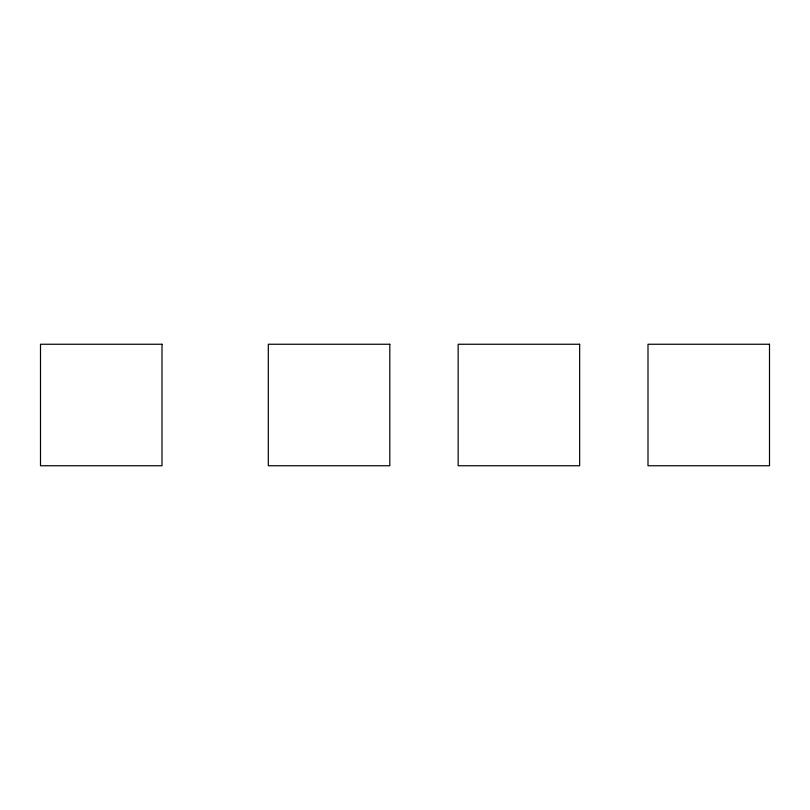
<?xml version="1.0" encoding="UTF-8"?>
<svg xmlns="http://www.w3.org/2000/svg" width="810" height="810" viewBox="0 0 810 810"><rect width="100%" height="100%" fill="white"/><g stroke="black" fill="none" stroke-linecap="round" stroke-linejoin="round"><path stroke-width="1.21" d="M162 344.25L40.5 344.25L40.5 465.75L162 465.75L162 344.25M389.812 344.25L268.312 344.25L268.312 465.75L389.812 465.75L389.812 344.25M579.656 344.25L458.156 344.25L458.156 465.75L579.656 465.75L579.656 344.25M769.5 344.25L648 344.25L648 465.75L769.5 465.75L769.5 344.25"/></g></svg>
